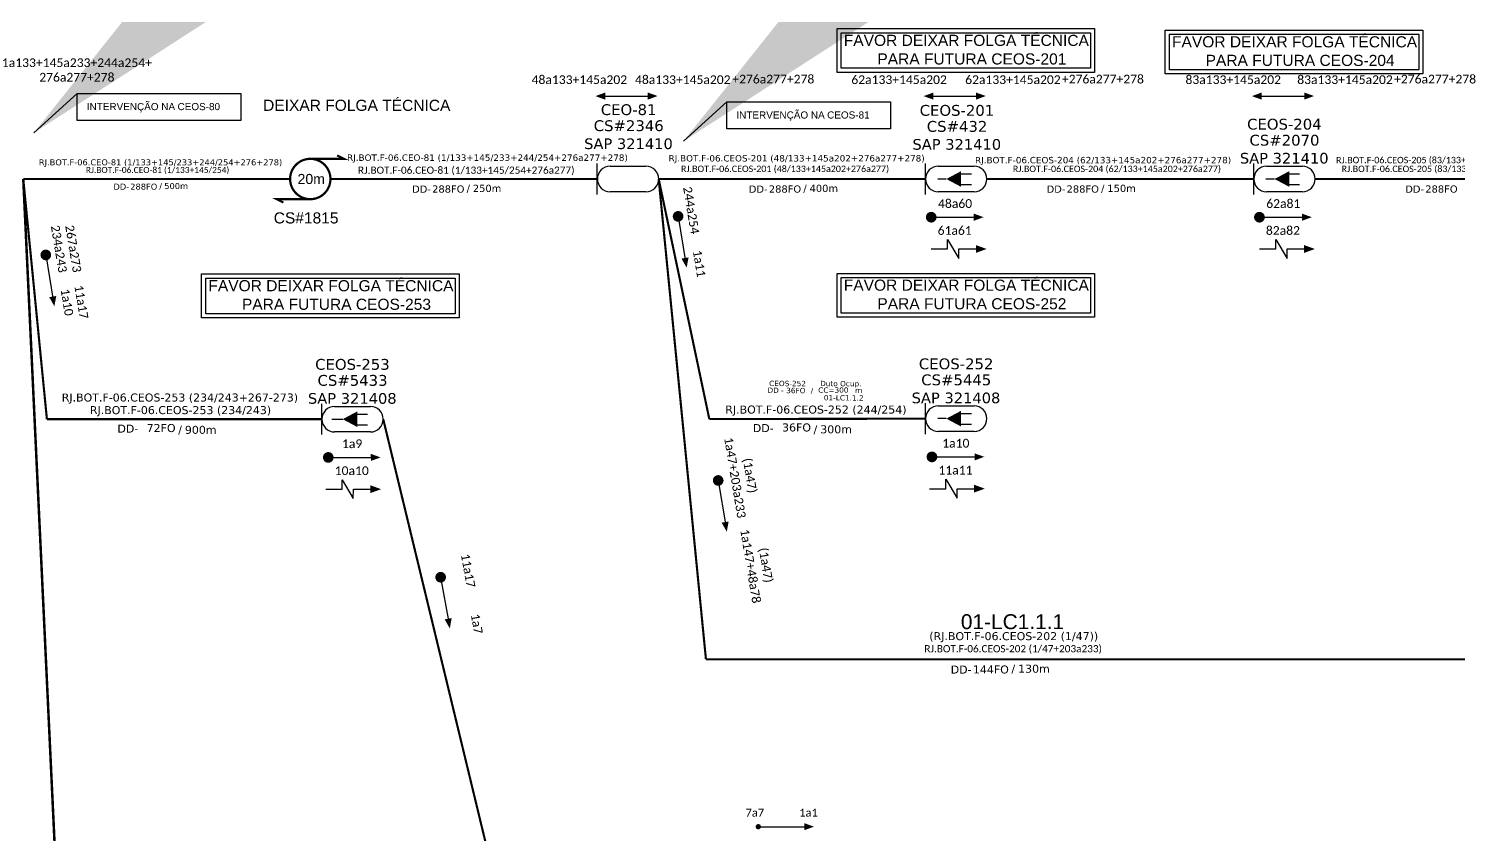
# Model space of a CAD drawing. Extents: x -95 to 749, y 705 to 1978.
# Drawn here: x 81.9 to 349.8, y 1586.8 to 1737.8 of the extents above; entities that cross this region are included whole.
import ezdxf
from ezdxf.enums import TextEntityAlignment as Align

# ---------------------------------------------------------------- set-up
doc = ezdxf.new("R2010")
doc.units = 0
doc.linetypes.add('ARILSUPP', pattern=[2.98, 1.42, -0.71, 0.14, -0.71])
for name, color, linetype in [('10.4-Postes', 1, 'Continuous'), ('20.4-CEOS', 1, 'Continuous'), ('20.5-CABO AÉREO', 1, 'Continuous'), ('20.5-CABO EM DUTO', 1, 'Continuous'), ('CEO', 1, 'Continuous'), ('label_cabos', 7, 'Continuous'), ('LC1', 3, 'Continuous'), ('SETA', 7, 'Continuous')]:
    doc.layers.add(name, color=color, linetype=linetype)
doc.layers.add('40.1-ETIQUETAS', color=1, linetype='Continuous', lineweight=20)
doc.styles.add('ARIAL', font='arial.ttf')
doc.styles.add('ROMANS', font='romans')
doc.styles.add('siredit', font='verdana.ttf')
doc.styles.get("Standard").update_dxf_attribs({"font": 'arial.ttf'})
doc.dimstyles.new('CL', dxfattribs={"dimtxt": 1, "dimasz": 2, "dimexe": 0.18, "dimexo": 0.0625, "dimgap": 0.09, "dimtad": 0, "dimdec": 0, "dimrnd": 1, "dimzin": 0, "dimdsep": 46, "dimtxsty": 'siredit', "dimblk": 'NONE', "dimcen": 0, "dimse1": 1, "dimse2": 1, "dimsd1": 1, "dimsd2": 1, "dimclrt": 7, "dimadec": 0, "dimazin": 0, "dimtfac": 1, "dimtdec": 0, "dimtofl": 0, "dimtmove": 0, "dimatfit": 3, "dimfxl": 0, "dimtolj": 1, "dimtzin": 0, "dimarcsym": 0})

# ---------------------------------------------------------------- blocks, each defined once
blk = doc.blocks.new('ETIQUETA_RS5F')
at = {"layer": '40.1-ETIQUETAS', "color": 0, "style": 'siredit'}
blk.add_text('/', height=1.5, dxfattribs=at).set_placement((1.58, -1.95), align=Align.MIDDLE_RIGHT)
for tag, p in [('ETIQUETA_R_SECUNDARIA', (1.21, 2.1)), ('ETIQUETA_R_PRIMARIA', (1.21, 4.1)), ('F_ATIVAS/F_MORTAS', (1.14, -4.24))]:
    blk.add_attdef(tag, text='', height=1.5, dxfattribs=at).set_placement(p, align=Align.MIDDLE_CENTER)
for tag, p in [('TIPO_CABO', (-6.58, -2.12)), ('CAP_CABO', (0.4, -2.09))]:
    blk.add_attdef(tag, text='', height=1.5, dxfattribs=at).set_placement(p, align=Align.MIDDLE_RIGHT)
blk.add_attdef('METROS', text='', height=1.5, dxfattribs=at).set_placement((2.14, -1.95), align=Align.MIDDLE_LEFT)
for tag, p in [('FUSÃO_1', (0.85, -8.39)), ('FUSÃO_2', (0.85, -10.6)), ('FUSÃO_3', (0.85, -12.93)), ('FUSÃO_4', (0.85, -15.14)), ('FUSÃO_5', (0.85, -17.16))]:
    blk.add_attdef(tag, text='', height=1.5, dxfattribs=at).set_placement(p, align=Align.CENTER)
blk = doc.blocks.new('Inst CB DT OCUP CFOA-SM-DD-S-36')
at = {"layer": 'label_cabos', "color": 0, "style": 'siredit'}
for tag, flags, p in [('ID_ATIVIDADE', 3, (1.31, 2.67)), ('FATOR', 1, (11.56, 2.55))]:
    blk.add_attdef(tag, text='', height=1, rotation=359.69, dxfattribs=dict(at, flags=flags)).set_placement(p, align=Align.MIDDLE_CENTER)
for tag, p in [('TIPO_CABO', (1.11, 0)), ('DESTINO_CABO', (3.13, 1.26)), ('CABO', (4.69, -0.05)), ('/', (7.71, -0.05)), ('LANCE', (10.41, 0.02)), ('TIPO_CABO', (13.11, 1.24)), ('UND', (16.46, 0)), ('FID', (13.65, -1.41))]:
    blk.add_attdef(tag, text='', height=1, rotation=359.69, dxfattribs=at).set_placement(p, align=Align.MIDDLE_CENTER)
blk.add_attdef('QTDE', (11.93, -0.45), '', height=1, rotation=359.69, dxfattribs=at)
blk = doc.blocks.new('_None')
blk = doc.blocks.new('*U73')
at = {"color": 3}
blk.add_lwpolyline([(0.0000405, 0.000041), (0.0001936, 0.000041), (0.0001936, 0.0000158), (0.0000405, 0.0000158)], close=True, dxfattribs=at)
at = {"color": 3, "style": 'ARIAL'}
blk.add_attdef('SERVIÇO_EM_EMENDA_EXIST', text='', height=0.00000666, dxfattribs=at).set_placement((0.0001321, 0.0000254), align=Align.RIGHT)
blk.add_attdef('FID', (0.0001344, 0.0000254), '', height=0.00000666, dxfattribs=at)
at = {"layer": '10.4-Postes', "lineweight": 0, "style": 'ROMANS'}
for tag, p, flags in [('ID_ATIVIDADE', (-0.0000068, -0.0000086), 3), ('QTDE', (-0.000006, -0.000014), 3), ('FATOR', (-0.0000019, -0.0000113), 1)]:
    blk.add_attdef(tag, p, '', height=0.00000209, dxfattribs=dict(at, flags=flags))
at = {"color": 3}
blk.add_leader([(-0.0000002, 0.0000042), (0.0000405, 0.000041)], dimstyle='CL', override={"dimgap": 0.09, "dimtad": 0}, dxfattribs=at)

msp = doc.modelspace()

# ---------------------------------------------------------------- hatches: boundary and pattern name
msp.add_hatch(color=256).paths.add_polyline_path([(219.11, 1588.25, 1), (218.11, 1588.25, 1)])

# ---------------------------------------------------------------- linework, layer by layer
at = {"color": 5, "ltscale": 9e-07}
for points in [[(233.36, 1737.78), (281.62, 1737.78), (281.62, 1729.57), (233.36, 1729.57)], [(234.13, 1737.01), (280.85, 1737.01), (280.85, 1730.34), (234.13, 1730.34)], [(294.86, 1737.51), (343.12, 1737.51), (343.12, 1729.3), (294.86, 1729.3)], [(295.63, 1736.74), (342.35, 1736.74), (342.35, 1730.07), (295.63, 1730.07)]]:
    msp.add_lwpolyline(points, close=True, dxfattribs=at)
at = {"color": 0}
msp.add_lwpolyline([(189.92, 1725.14), (197.9, 1725.14)], dxfattribs=at)
at = {"color": 7}
for points in [[(251.42, 1725.14), (259.4, 1725.14)], [(312.92, 1725.14), (320.9, 1725.14)], [(251.01, 1702.44), (258.99, 1702.44)], [(312.51, 1702.44), (320.49, 1702.44)], [(254.06, 1696.49), (254.06, 1698.26), (256.18, 1694.72), (256.18, 1696.49)], [(315.56, 1696.49), (315.56, 1698.26), (317.68, 1694.72), (317.68, 1696.49)], [(138.03, 1657.43), (146.01, 1657.43)], [(251.14, 1657.54), (259.12, 1657.54)], [(140.61, 1651.48), (140.61, 1653.25), (142.72, 1649.72), (142.73, 1651.48)], [(253.73, 1651.58), (253.73, 1653.35), (255.84, 1649.82), (255.84, 1651.58)]]:
    msp.add_lwpolyline(points, dxfattribs=at)
at = {"color": 5, "const_width": 0.42}
msp.add_lwpolyline([(134.66, 1713.38, 1.000012), (134.66, 1705.82, 0.999978)], format="xyb", close=True, dxfattribs=at)
at = {"color": 5, "const_width": 0.394}
for points in [[(134.66, 1713.38), (140.96, 1713.38), (139.7, 1714.01)], [(134.66, 1705.82), (128.36, 1705.82), (129.62, 1705.19)]]:
    msp.add_lwpolyline(points, dxfattribs=at)
at = {"color": 0, "const_width": 1}
for points in [[(203.5, 1703.09, 1), (203.66, 1702.11, 1)], [(85.02, 1695.86, 1), (85.19, 1694.88, 1)], [(211.01, 1653.61, 1), (211.18, 1652.63, 1)], [(159, 1635.48, 1), (159.18, 1634.5, 1)]]:
    msp.add_lwpolyline(points, format="xyb", close=True, dxfattribs=at)
at = {"color": 7, "const_width": 1}
for points in [[(250.51, 1702.44, 1), (251.51, 1702.44, 1)], [(312.01, 1702.44, 1), (313.01, 1702.44, 1)], [(137.53, 1657.43, 1), (138.53, 1657.44, 1)], [(250.64, 1657.53, 1), (251.64, 1657.54, 1)]]:
    msp.add_lwpolyline(points, format="xyb", close=True, dxfattribs=at)
at = {"color": 3, "ltscale": 9e-07}
for points in [[(114.3, 1691.81), (162.56, 1691.81), (162.56, 1683.59), (114.3, 1683.59)], [(115.07, 1691.04), (161.79, 1691.04), (161.79, 1684.36), (115.07, 1684.36)], [(233.36, 1691.91), (281.62, 1691.91), (281.62, 1683.7), (233.36, 1683.7)], [(234.13, 1691.14), (280.85, 1691.14), (280.85, 1684.47), (234.13, 1684.47)]]:
    msp.add_lwpolyline(points, close=True, dxfattribs=at)
at = {"layer": '20.4-CEOS', "color": 7}
for p, q in [((190.84, 1712), (197.55, 1712)), ((252.34, 1712), (259.05, 1712)), ((313.84, 1712), (320.55, 1712)), ((197.55, 1707.21), (190.84, 1707.21)), ((259.05, 1707.21), (252.34, 1707.21)), ((320.55, 1707.21), (313.84, 1707.21))]:
    msp.add_line(p, q, dxfattribs=at)
at = {"layer": '20.4-CEOS', "color": 8}
for p, q in [((139.22, 1666.99), (145.94, 1666.99)), ((252.34, 1667.09), (259.05, 1667.09)), ((145.94, 1662.21), (139.22, 1662.21)), ((259.05, 1662.31), (252.34, 1662.31))]:
    msp.add_line(p, q, dxfattribs=at)
at = {"layer": '20.4-CEOS', "color": 7}
for points in [[(188.44, 1706.72), (188.44, 1712.49)], [(249.94, 1706.72), (249.94, 1712.49)], [(311.44, 1706.72), (311.44, 1712.49)], [(253.84, 1709.6), (252.23, 1709.6)], [(256.49, 1710.55), (258.53, 1710.55)], [(315.34, 1709.6), (313.73, 1709.6)], [(317.99, 1710.55), (320.03, 1710.55)], [(256.49, 1708.56), (258.53, 1708.56)], [(317.99, 1708.56), (320.03, 1708.56)]]:
    msp.add_lwpolyline(points, dxfattribs=at)
for points in [[(253.84, 1709.6, 0, 2.95, 0), (256.61, 1709.6, 2.95, 2.95, 0)], [(315.34, 1709.6, 0, 2.95, 0), (318.11, 1709.6, 2.95, 2.95, 0)]]:
    msp.add_lwpolyline(points, format="xyseb", dxfattribs=at)
at = {"layer": '20.4-CEOS', "color": 8}
for points in [[(136.83, 1661.71), (136.83, 1667.49)], [(249.94, 1661.82), (249.94, 1667.59)], [(138.69, 1664.6), (140.73, 1664.6)], [(143.37, 1665.55), (145.41, 1665.55)], [(253.84, 1664.7), (252.23, 1664.7)], [(256.49, 1665.65), (258.53, 1665.65)], [(143.37, 1663.56), (145.41, 1663.56)], [(256.49, 1663.66), (258.53, 1663.66)]]:
    msp.add_lwpolyline(points, dxfattribs=at)
for points in [[(140.73, 1664.6, 0, 2.95, 0), (143.5, 1664.6, 2.95, 2.95, 0)], [(253.84, 1664.7, 0, 2.95, 0), (256.61, 1664.7, 2.95, 2.95, 0)]]:
    msp.add_lwpolyline(points, format="xyseb", dxfattribs=at)
at = {"layer": '20.4-CEOS', "color": 7}
for centre, start, end in [((190.84, 1709.6), 90, 270), ((197.55, 1709.6), 270, 90), ((252.34, 1709.6), 90, 270), ((259.05, 1709.6), 270, 90), ((313.84, 1709.6), 90, 270), ((320.55, 1709.6), 270, 90)]:
    msp.add_arc(centre, 2.39, start, end, dxfattribs=at)
at = {"layer": '20.4-CEOS', "color": 8}
for centre, start, end in [((139.22, 1664.6), 90, 270), ((145.94, 1664.6), 270, 90), ((252.34, 1664.7), 90, 270), ((259.05, 1664.7), 270, 90)]:
    msp.add_arc(centre, 2.39, start, end, dxfattribs=at)
at = {"layer": '20.5-CABO AÉREO', "color": 7, "ltscale": 8}
for points, const_width in [([(80.88, 1709.6), (90.31, 1509.49), (142.81, 1509.49)], 0.469), ([(80.88, 1709.6), (85.31, 1664.6)], 0.4), ([(199.94, 1709.6), (209.43, 1664.62)], 0.4), ([(85.31, 1664.6), (136.83, 1664.6)], 0.4), ([(209.43, 1664.62), (249.94, 1664.7)], 0.4)]:
    msp.add_lwpolyline(points, dxfattribs=dict(at, const_width=const_width))
at = {"layer": '20.5-CABO AÉREO', "color": 5, "ltscale": 8, "const_width": 0.4}
for points in [[(80.88, 1709.6), (130.88, 1709.6)], [(138.44, 1709.6), (188.44, 1709.6)], [(199.94, 1709.6), (249.94, 1709.6)], [(261.44, 1709.6), (311.44, 1709.6)], [(322.94, 1709.6), (372.94, 1709.6)]]:
    msp.add_lwpolyline(points, dxfattribs=at)
at = {"layer": '20.5-CABO AÉREO', "color": 0, "ltscale": 8, "const_width": 0.4}
for points in [[(199.94, 1709.6), (204.37, 1664.6)], [(204.37, 1664.6), (208.8, 1619.59)], [(208.8, 1619.59), (369.41, 1619.59)]]:
    msp.add_lwpolyline(points, dxfattribs=at)
at = {"layer": '20.5-CABO EM DUTO', "color": 7, "ltscale": 8, "const_width": 0.4}
msp.add_lwpolyline([(148.33, 1664.6), (170.18, 1574.23)], dxfattribs=at)
at = {"layer": 'SETA', "color": 0}
for points in [[(203.58, 1702.6), (204.98, 1694.12)], [(85.11, 1695.37), (86.51, 1686.89)], [(211.09, 1653.12), (212.5, 1644.64)], [(159.09, 1634.99), (160.6, 1626.53)]]:
    msp.add_lwpolyline(points, dxfattribs=at)
at = {"layer": 'SETA', "color": 7}
for points in [[(251.01, 1696.49), (254.06, 1696.49)], [(256.18, 1696.49), (259.37, 1696.49)], [(312.51, 1696.49), (315.56, 1696.49)], [(317.68, 1696.49), (320.87, 1696.49)], [(137.55, 1651.48), (140.61, 1651.48)], [(142.73, 1651.48), (145.92, 1651.48)], [(250.67, 1651.58), (253.73, 1651.58)], [(255.84, 1651.58), (259.03, 1651.58)]]:
    msp.add_lwpolyline(points, dxfattribs=at)
at = {"layer": 'SETA'}
msp.add_lwpolyline([(218.61, 1588.25), (227.21, 1588.25)], dxfattribs=at)
at = {"layer": 'SETA', "color": 0}
for points in [[(189.92, 1724.47), (188.09, 1725.13), (189.92, 1725.8)], [(197.9, 1725.8), (199.73, 1725.15), (197.9, 1724.47)], [(205.54, 1694.91), (205.18, 1692.99), (204.22, 1694.69)], [(87.07, 1687.68), (86.71, 1685.76), (85.75, 1687.46)], [(213.05, 1645.43), (212.7, 1643.51), (211.74, 1645.21)], [(161.15, 1627.33), (160.81, 1625.4), (159.83, 1627.09)]]:
    msp.add_solid(points, dxfattribs=at)
at = {"layer": 'SETA', "color": 8}
msp.add_solid([(251.42, 1724.47), (249.59, 1725.13), (251.42, 1725.8)], dxfattribs=at)
at = {"layer": 'SETA', "color": 7}
for points in [[(259.4, 1725.8), (261.23, 1725.15), (259.4, 1724.47)], [(312.92, 1724.47), (311.09, 1725.13), (312.92, 1725.8)], [(320.9, 1725.8), (322.73, 1725.15), (320.9, 1724.47)], [(258.98, 1703.11), (260.82, 1702.45), (258.99, 1701.77)], [(320.48, 1703.11), (322.32, 1702.45), (320.49, 1701.77)], [(259.37, 1697.22), (261.39, 1696.49), (259.37, 1695.75)], [(320.87, 1697.22), (322.89, 1696.49), (320.87, 1695.75)], [(146, 1658.1), (147.84, 1657.44), (146.01, 1656.77)], [(259.12, 1658.2), (260.95, 1657.55), (259.13, 1656.87)], [(145.92, 1652.22), (147.93, 1651.48), (145.92, 1650.75)], [(259.03, 1652.32), (261.05, 1651.58), (259.03, 1650.85)]]:
    msp.add_solid(points, dxfattribs=at)
at = {"layer": 'SETA'}
msp.add_solid([(227.21, 1588.92), (229.04, 1588.25), (227.21, 1587.59)], dxfattribs=at)

# ---------------------------------------------------------------- block references
at = {"color": 0, "lineweight": 0, "xscale": 199999.9999999376, "yscale": 199999.9999999367, "zscale": 199999.9999999376}
for p, values in [((82.91, 1717.42), {'SERVIÇO_EM_EMENDA_EXIST': 'INTERVENÇÃO NA', 'FID': 'CEOS-80'}), ((204.63, 1715.85), {'SERVIÇO_EM_EMENDA_EXIST': 'INTERVENÇÃO NA', 'FID': 'CEOS-81'})]:
    msp.add_blockref('*U73', p, dxfattribs=at).add_auto_attribs(values)
at = {"color": 6, "lineweight": 0}
ref = msp.add_blockref('Inst CB DT OCUP CFOA-SM-DD-S-36', (220.96, 1670.02), dxfattribs=at)
ref.add_attrib('DESTINO_CABO', 'CEOS-252', dxfattribs={"layer": 'label_cabos', "color": 0, "height": 1, "rotation": 359.69, "style": 'siredit'}).set_placement((224.09, 1671.29), align=Align.MIDDLE_CENTER)
ref.add_attrib('TIPO_CABO', 'Duto Ocup.', dxfattribs={"layer": 'label_cabos', "color": 0, "height": 1, "rotation": 359.69, "style": 'siredit'}).set_placement((234.07, 1671.27), align=Align.MIDDLE_CENTER)
ref.add_attrib('/', '/', dxfattribs={"layer": 'label_cabos', "color": 0, "height": 1, "rotation": 359.69, "style": 'siredit'}).set_placement((228.67, 1669.97), align=Align.MIDDLE_CENTER)
ref.add_attrib('FID', '01-LC1.1.2', dxfattribs={"layer": 'label_cabos', "color": 0, "height": 1, "rotation": 359.69, "style": 'siredit'}).set_placement((234.61, 1668.61), align=Align.MIDDLE_CENTER)
ref.add_attrib('LANCE', 'CC=', dxfattribs={"layer": 'label_cabos', "color": 0, "height": 1, "rotation": 359.69, "style": 'siredit'}).set_placement((231.37, 1670.04), align=Align.MIDDLE_CENTER)
ref.add_attrib('UND', 'm', dxfattribs={"layer": 'label_cabos', "color": 0, "height": 1, "rotation": 359.69, "style": 'siredit'}).set_placement((237.42, 1670.02), align=Align.MIDDLE_CENTER)
ref.add_attrib('CABO', '36FO', dxfattribs={"layer": 'label_cabos', "color": 0, "height": 1, "rotation": 359.69, "style": 'siredit'}).set_placement((225.64, 1669.97), align=Align.MIDDLE_CENTER)
ref.add_attrib('TIPO_CABO', 'DD - ', dxfattribs={"layer": 'label_cabos', "color": 0, "height": 1, "rotation": 359.69, "style": 'siredit'}).set_placement((222.07, 1670.02), align=Align.MIDDLE_CENTER)
ref.add_attrib('QTDE', '300', (232.89, 1669.57), dxfattribs={"layer": 'label_cabos', "color": 0, "height": 1, "rotation": 359.69, "style": 'siredit'})
at = {"layer": '40.1-ETIQUETAS', "color": 7}
ref = msp.add_blockref('ETIQUETA_RS5F', (105.69, 1709.75), dxfattribs=dict(at, xscale=0.7527856546201598, yscale=0.7527856546201598, zscale=0.7527856546201598))
ref.add_attrib('ETIQUETA_R_SECUNDARIA', 'RJ.BOT.F-06.CEO-81 (1/133+145/233+244/254+276+278)', dxfattribs={"color": 1, "height": 1.1292, "style": 'siredit'}).set_placement((106.6, 1712.72), align=Align.MIDDLE_CENTER)
ref.add_attrib('TIPO_CABO', 'DD-', dxfattribs={"color": 0, "height": 1.129, "style": 'siredit'}).set_placement((100.73, 1708.16), align=Align.MIDDLE_RIGHT)
ref.add_attrib('CAP_CABO', '288FO', dxfattribs={"color": 0, "height": 1.129, "style": 'siredit'}).set_placement((105.99, 1708.17), align=Align.MIDDLE_RIGHT)
ref.add_attrib('METROS', '500m', dxfattribs={"color": 0, "height": 1.129, "style": 'siredit'}).set_placement((107.3, 1708.28), align=Align.MIDDLE_LEFT)
at = {"layer": '40.1-ETIQUETAS', "color": 0}
ref = msp.add_blockref('ETIQUETA_RS5F', (109.02, 1664.56), dxfattribs=at)
ref.add_attrib('ETIQUETA_R_PRIMARIA', 'RJ.BOT.F-06.CEOS-253 (234/243+267-273)', dxfattribs={"color": 7, "height": 1.5, "style": 'siredit'}).set_placement((110.23, 1668.66), align=Align.MIDDLE_CENTER)
ref.add_attrib('ETIQUETA_R_SECUNDARIA', 'RJ.BOT.F-06.CEOS-253 (234/243)', dxfattribs={"color": 7, "height": 1.5, "style": 'siredit'}).set_placement((110.34, 1666.3), align=Align.MIDDLE_CENTER)
ref.add_attrib('TIPO_CABO', 'DD-', dxfattribs={"color": 0, "height": 1.5, "style": 'siredit'}).set_placement((102.43, 1662.83), align=Align.MIDDLE_RIGHT)
ref.add_attrib('CAP_CABO', '72FO', dxfattribs={"color": 0, "height": 1.5, "style": 'siredit'}).set_placement((109.42, 1662.94), align=Align.MIDDLE_RIGHT)
ref.add_attrib('METROS', '900m', dxfattribs={"color": 0, "height": 1.5, "style": 'siredit'}).set_placement((111.16, 1662.6), align=Align.MIDDLE_LEFT)
ref = msp.add_blockref('ETIQUETA_RS5F', (228.08, 1664.66), dxfattribs=at)
ref.add_attrib('ETIQUETA_R_SECUNDARIA', 'RJ.BOT.F-06.CEOS-252 (244/254)', dxfattribs={"color": 0, "height": 1.5, "style": 'siredit'}).set_placement((229.4, 1666.4), align=Align.MIDDLE_CENTER)
ref.add_attrib('TIPO_CABO', 'DD-', dxfattribs={"color": 0, "height": 1.5, "style": 'siredit'}).set_placement((221.49, 1662.93), align=Align.MIDDLE_RIGHT)
ref.add_attrib('CAP_CABO', '36FO', dxfattribs={"color": 0, "height": 1.5, "style": 'siredit'}).set_placement((228.48, 1663.05), align=Align.MIDDLE_RIGHT)
ref.add_attrib('METROS', '300m', dxfattribs={"color": 0, "height": 1.5, "style": 'siredit'}).set_placement((230.22, 1662.7), align=Align.MIDDLE_LEFT)
ref = msp.add_blockref('ETIQUETA_RS5F', (265.15, 1619.81), dxfattribs=at)
ref.add_attrib('ETIQUETA_R_SECUNDARIA', '(RJ.BOT.F-06.CEOS-202 (1/47))', dxfattribs={"color": 0, "height": 1.5, "style": 'siredit'}).set_placement((266.47, 1623.95), align=Align.MIDDLE_CENTER)
ref.add_attrib('TIPO_CABO', 'DD-', dxfattribs={"color": 0, "height": 1.5, "style": 'siredit'}).set_placement((258.57, 1617.69), align=Align.MIDDLE_RIGHT)
ref.add_attrib('CAP_CABO', '144FO', dxfattribs={"color": 0, "height": 1.5, "style": 'siredit'}).set_placement((265.55, 1617.71), align=Align.MIDDLE_RIGHT)
ref.add_attrib('METROS', '130m', dxfattribs={"color": 0, "height": 1.5, "style": 'siredit'}).set_placement((267.29, 1617.85), align=Align.MIDDLE_LEFT)

# ---------------------------------------------------------------- texts
at = {"color": 7, "style": 'ARIAL'}
for s, p in [('FAVOR DEIXAR FOLGA TÉCNICA', (234.63, 1734.54)), ('FAVOR DEIXAR FOLGA TÉCNICA', (296.13, 1734.27)), ('PARA FUTURA CEOS-201', (240.92, 1731.06)), ('PARA FUTURA CEOS-204', (302.42, 1730.79)), ('FAVOR DEIXAR FOLGA TÉCNICA', (115.57, 1688.57)), ('FAVOR DEIXAR FOLGA TÉCNICA', (234.63, 1688.67)), ('PARA FUTURA CEOS-253', (121.86, 1685.09)), ('PARA FUTURA CEOS-252', (240.92, 1685.19))]:
    msp.add_text(s, height=2.0835, rotation=359.9867, dxfattribs=at).set_placement(p)
at = {"color": 0, "style": 'ARIAL'}
for s, height, p in [('DEIXAR FOLGA TÉCNICA', 2.0835, (125.82, 1722.37)), ('CS#1815', 2.083, (127.81, 1701.27))]:
    msp.add_text(s, height=height, rotation=359.9867, dxfattribs=at).set_placement(p)
at = {"color": 5}
msp.add_text('20m', height=1.89, dxfattribs=at).set_placement((132.27, 1708.66))
at = {"color": 1, "char_height": 1.5, "width": 25.3588, "attachment_point": 5}
for s, insert in [('{\\fCalibri|b0|i0|c0|p34;\\C7;7a7}', (217.96, 1590.88)), ('{\\fCalibri|b0|i0|c0|p34;\\C7;1a1}', (228.02, 1590.88))]:
    msp.add_mtext(s, dxfattribs=dict(at, insert=insert))
at = {"layer": '20.4-CEOS', "color": 7, "style": 'siredit'}
for s, height, p in [('CS#2346', 2.028, (194.33, 1719.59)), ('CS#432', 2.028, (255.85, 1719.46)), ('CS#2070', 2.028, (317.2, 1716.87)), ('SAP 321410', 2, (194.28, 1716.21)), ('SAP 321410', 2, (255.8, 1716.09)), ('SAP 321410', 2, (317.15, 1713.5)), ('CS#5433', 2.028, (142.58, 1671.87)), ('CS#5445', 2.028, (255.7, 1671.97)), ('SAP 321408', 2, (142.53, 1668.49)), ('SAP 321408', 2, (255.65, 1668.59))]:
    msp.add_text(s, height=height, dxfattribs=at).set_placement(p, align=Align.MIDDLE_CENTER)
at = {"layer": '40.1-ETIQUETAS', "color": 1, "style": 'siredit'}
for s, p in [('RJ.BOT.F-06.CEO-81 (1/133+145/233+244/254+276a277+278)', (167.86, 1713.6)), ('RJ.BOT.F-06.CEOS-201 (48/133+145a202+276a277+278)', (225.79, 1713.48)), ('RJ.BOT.F-06.CEOS-204 (62/133+145a202+276a277+278)', (283.21, 1713.14))]:
    msp.add_text(s, height=1.2, dxfattribs=at).set_placement(p, align=Align.MIDDLE_CENTER)
at = {"layer": '40.1-ETIQUETAS', "color": 7, "style": 'siredit'}
for s, p in [('DD-', (157.26, 1707.7)), ('288FO', (163.55, 1707.72)), ('/', (164.58, 1707.85)), ('DD-', (220.35, 1707.7)), ('288FO', (226.64, 1707.72)), ('/', (227.67, 1707.85)), ('DD-', (276.15, 1707.7)), ('288FO', (282.43, 1707.72)), ('/', (283.47, 1707.85)), ('DD-', (343.35, 1707.7)), ('288FO', (349.64, 1707.72))]:
    msp.add_text(s, height=1.35, dxfattribs=at).set_placement(p, align=Align.MIDDLE_RIGHT)
for s, p in [('250m', (165.12, 1707.85)), ('400m', (228.21, 1707.85)), ('150m', (284.01, 1707.85))]:
    msp.add_text(s, height=1.35, dxfattribs=at).set_placement(p, align=Align.MIDDLE_LEFT)
at = {"layer": '40.1-ETIQUETAS', "color": 0}
for s, insert, char_height, width, attachment_point, style in [('\\C7;\\fCalibri|b0|i0|c0|p34;1a133+145a233+244a254+\\P276a277\\C1;+278', (90.92, 1730.02), 1.633, 40.446, 5, 'ARIAL'), ('{\\fCalibri|b0|i0|c0|p34;48a133+145a202}', (185.08, 1728.2), 1.633, 27.8947, 5, 'ARIAL'), ('{\\fCalibri|b0|i0|c0|p34;48a133+145a202}', (204.46, 1728.2), 1.633, 27.8947, 5, 'ARIAL'), ('\\C7;\\fCalibri|b0|i0|c0|p34;+276a277\\C1;+278', (221.42, 1728.31), 1.633, 27.8947, 5, 'ARIAL'), ('\\C7;\\fCalibri|b0|i0|c0|p34;+276a277\\C1;+278', (283.18, 1728.31), 1.633, 27.8947, 5, 'ARIAL'), ('\\C7;\\fCalibri|b0|i0|c0|p34;+276a277\\C1;+278', (345.42, 1728.31), 1.633, 27.8947, 5, 'ARIAL'), ('{\\fCalibri|b0|i0|c0|p34;RJ.BOT.F-06.CEOS-202 (1/47+203a233)}', (249.72, 1622.27), 1.35, 33.7679, 1, 'siredit')]:
    msp.add_mtext(s, dxfattribs=dict(at, insert=insert, char_height=char_height, width=width, attachment_point=attachment_point, style=style))
at = {"layer": '40.1-ETIQUETAS', "color": 8, "insert": (244.99, 1728.2), "char_height": 1.633, "width": 27.8947, "attachment_point": 5, "style": 'ARIAL'}
msp.add_mtext('{\\fCalibri|b0|i0|c0|p34;\\C0;62a133+145a202}', dxfattribs=at)
at = {"layer": '40.1-ETIQUETAS', "color": 7}
for s, insert, char_height, width, attachment_point, style in [('{\\fCalibri|b0|i0|c0|p34;\\C0;62a133+145a202}', (266.32, 1728.2), 1.633, 27.8947, 5, 'ARIAL'), ('{\\fCalibri|b0|i0|c0|p34;\\C0;83a133+145a202}', (307.6, 1728.2), 1.633, 27.8947, 5, 'ARIAL'), ('{\\fCalibri|b0|i0|c0|p34;\\C0;83a133+145a202}', (328.54, 1728.2), 1.633, 27.8947, 5, 'ARIAL'), ('{\\fCalibri|b0|i0|c0|p34;\\C5;RJ.BOT.F-06.CEO-81 (1/133+145/254)}', (92.61, 1711.86), 1.1292, 28.2444, 1, 'siredit'), ('\\C5;\\fCalibri|b0|i0|c0|p34;RJ.BOT.F-06.CEO-81 (1/133+145/254+276a277)', (143.6, 1711.93), 1.35, 43.8397, 1, 'siredit'), ('\\C5;\\fCalibri|b0|i0|c0|p34;RJ.BOT.F-06.CEOS-204 (62/133+145a202+276a277)', (266.3, 1712.1), 1.2, 59.7129, 1, 'siredit'), ('\\C1;\\fCalibri|b0|i0|c0|p34;RJ.BOT.F-06.CEOS-205 (83/133+145a202+276 a 277+278)', (326.87, 1713.75), 1.2, 59.7129, 1, 'siredit'), ('\\C5;\\fCalibri|b0|i0|c0|p34;RJ.BOT.F-06.CEOS-205 (83/133+145a202+276 a 277)', (327.9, 1712.1), 1.2, 59.7129, 1, 'siredit'), ('{\\fCalibri|b0|i0|c0|p34;48a60}', (255.48, 1704.99), 1.633, 27.8947, 5, 'ARIAL'), ('{\\fCalibri|b0|i0|c0|p34;62a81}', (316.98, 1704.99), 1.633, 27.8947, 5, 'ARIAL'), ('{\\fCalibri|b0|i0|c0|p34;61a61}', (255.41, 1699.95), 1.633, 27.8947, 5, 'ARIAL'), ('{\\fCalibri|b0|i0|c0|p34;82a82}', (316.91, 1699.95), 1.633, 27.8947, 5, 'ARIAL'), ('{\\fCalibri|b0|i0|c0|p34;1a9}', (142.5, 1659.99), 1.633, 27.8947, 5, 'ARIAL'), ('{\\fCalibri|b0|i0|c0|p34;1a10}', (255.62, 1660.09), 1.633, 27.8947, 5, 'ARIAL'), ('{\\fCalibri|b0|i0|c0|p34;10a10}', (142.43, 1654.94), 1.633, 27.8947, 5, 'ARIAL'), ('{\\fCalibri|b0|i0|c0|p34;11a11}', (255.55, 1655.04), 1.633, 27.8947, 5, 'ARIAL')]:
    msp.add_mtext(s, dxfattribs=dict(at, insert=insert, char_height=char_height, width=width, attachment_point=attachment_point, style=style))
at = {"layer": '40.1-ETIQUETAS', "color": 5, "insert": (204.12, 1712.11), "char_height": 1.2, "width": 59.7129, "attachment_point": 1, "style": 'siredit'}
msp.add_mtext('\\fCalibri|b0|i0|c0|p34;RJ.BOT.F-06.CEOS-201 (48/133+145a202+276a277)', dxfattribs=at)
at = {"layer": '40.1-ETIQUETAS', "color": 0, "char_height": 1.633, "width": 27.8947, "attachment_point": 5, "rotation": 279.4257, "style": 'ARIAL'}
for s, insert in [('{\\fCalibri|b0|i0|c0|p34;244a254}', (206.04, 1703.73)), ('{\\fCalibri|b0|i0|c0|p34;234a243}', (87.57, 1696.5)), ('{\\fCalibri|b0|i0|c0|p34;\\C7;267a273}', (90.26, 1696.54)), ('{\\fCalibri|b0|i0|c0|p34;1a11}', (207.55, 1693.74)), ('{\\fCalibri|b0|i0|c0|p34;1a10}', (89.08, 1686.51)), ('{\\fCalibri|b0|i0|c0|p34;\\C7;11a17}', (91.77, 1686.55)), ('{\\fCalibri|b0|i0|c0|p34;1a47+203a233}', (214.25, 1653.64)), ('{\\fCalibri|b0|i0|c0|p34;(1a47)}', (216.87, 1654.01)), ('{\\fCalibri|b0|i0|c0|p34;1a\\C7;147+48a78}', (217.16, 1637.06)), ('{\\fCalibri|b0|i0|c0|p34;(1a47)}', (219.87, 1637.22))]:
    msp.add_mtext(s, dxfattribs=dict(at, insert=insert))
at = {"layer": '40.1-ETIQUETAS', "color": 7, "char_height": 1.633, "width": 27.8947, "attachment_point": 5, "rotation": 280.1411, "style": 'ARIAL'}
for s, insert in [('{\\fCalibri|b0|i0|c0|p34;11a17}', (164.23, 1636.23)), ('{\\fCalibri|b0|i0|c0|p34;1a7}', (165.86, 1626.26))]:
    msp.add_mtext(s, dxfattribs=dict(at, insert=insert))
at = {"layer": 'CEO', "color": 7, "style": 'siredit'}
for s, p in [('CEO-81', (194.31, 1722.59)), ('CEOS-201', (255.83, 1722.46)), ('CEOS-204', (317.18, 1719.87)), ('CEOS-253', (142.56, 1674.87)), ('CEOS-252', (255.68, 1674.97))]:
    msp.add_text(s, height=2.028, dxfattribs=at).set_placement(p, align=Align.MIDDLE_CENTER)
at = {"layer": 'LC1', "color": 0, "linetype": 'ARILSUPP', "style": 'ARIAL'}
msp.add_text('01-LC1.1.1', height=2.8, dxfattribs=at).set_placement((266.24, 1626.66), align=Align.MIDDLE_CENTER)

doc.saveas('drawing.dxf')
